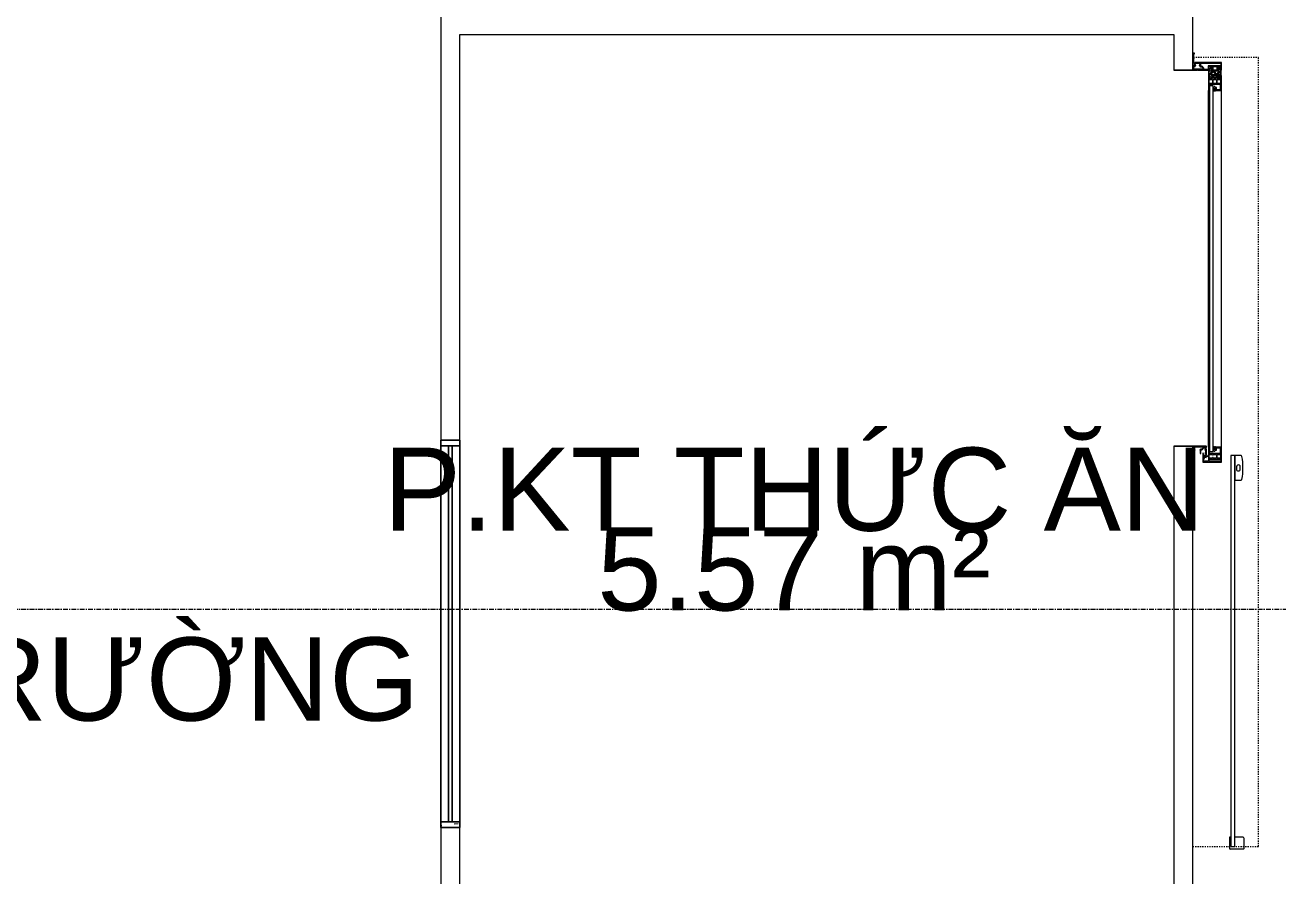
# Model space of a CAD drawing. Header units: millimetres. Extents: x -22227 to 20164, y 15335 to 61747.
# Drawn here: x -17065 to -13732, y 50728 to 52992 of the extents above; entities that cross this region are included whole.
import ezdxf

# ---------------------------------------------------------------- set-up
doc = ezdxf.new("R2010")
doc.units = ezdxf.units.MM
doc.linetypes.add('Dash', pattern=[6.35, 3.175, -3.175])
doc.linetypes.add('Grid Line', pattern=[22.225, 12.7, -3.175, 3.175, -3.175])
for name, color, linetype, lineweight in [('A-AREA-IDEN', 7, 'Continuous', 9), ('A-DETL-GENF', 7, 'Continuous', 5), ('A-GENM', 7, 'Continuous', 5), ('A-WALL', 7, 'Continuous', 9), ('S-GRID', 7, 'Continuous', 9)]:
    doc.layers.add(name, color=color, linetype=linetype, lineweight=lineweight)
for name, color, linetype, lineweight, true_color in [('A-DOOR', 5, 'Continuous', 9, 0x0000ff), ('A-DOOR-HDLN', 5, 'Dash', 9, 0x0000ff), ('A-GLAZ', 7, 'Continuous', 9, 0x00007f)]:
    doc.layers.add(name, color=color, linetype=linetype, lineweight=lineweight, true_color=true_color)
doc.styles.add('Arial_3', font='arial.ttf', dxfattribs={"height": 221})

# ---------------------------------------------------------------- blocks, each defined once
blk = doc.blocks.new('Automatic-Door_Single_Gilgen_SL-PSXP_Without-Side-Panel_On-Wall - Automatic-Door_Single_Gilgen_SL-PSXP_Without-Side-Panel_On-Wall-1196725-MẶT BẰNG BỐ TRÍ THIẾT BỊ')
at = {"layer": 'A-DETL-GENF', "lineweight": 9, "true_color": 0xe2e2e2, "transparency": 33554534}
h = blk.add_hatch(color=254, dxfattribs=at)
h.paths.add_polyline_path([(-500, -25), (-502, -30), (-502, -53.3), (-500, -60)])
h.paths.add_polyline_path([(-545, -25), (-518.5, -28), (-513, -28), (-500, -25)])
h = blk.add_hatch(color=254, dxfattribs=at)
h.paths.add_polyline_path([(500, -69), (501.6, -67), (502, -66), (502, -54.8), (500, -42.1), (500, -67)])
h.paths.add_polyline_path([(500, -25), (500, -32.9), (502.6, -29.5)])
h.paths.add_polyline_path([(500, -25), (504.5, -28), (510, -28)])
h.paths.add_polyline_path([(500, -25), (518.5, -28), (545, -25)])
h.paths.add_polyline_path([(510, -99.5), (512, -99.5), (510, -90.5)])
h.paths.add_polyline_path([(500, -101.5), (520.5, -101.5), (502, -99.5)])
h.paths.add_polyline_path([(500.5, -41.6), (502.5, -53.3), (502.5, -30)])
h.paths.add_polyline_path([(510.4, -84), (512, -99.5), (512, -66)])
h.paths.add_polyline_path([(518.5, -46.4), (518.5, -99.5), (520.5, -101.5), (520.5, -45)])
h = blk.add_hatch(color=254, dxfattribs=at)
h.paths.add_polyline_path([(-543, -101.5), (-503, -101.5), (-503, -99.5), (-534.5, -99.5)])
h.paths.add_polyline_path([(-543, -51.5), (-543, -101.5), (-540.5, -99.5), (-540.5, -68.5)])
h.paths.add_polyline_path([(-540.5, -66.5), (-534.5, -68.5), (-530.1, -66.5)])
h.paths.add_polyline_path([(-543, -51.5), (-540.5, -66.5), (-540.5, -53.5)])
h.paths.add_polyline_path([(-535.8, -51.5), (-525.2, -52.9), (-519, -51.5)])
h.paths.add_polyline_path([(-534.5, -99.5), (-532, -99), (-532, -90.2)])
h.paths.add_polyline_path([(-534.5, -68.5), (-534.5, -99.5), (-532, -79.6)])
h.paths.add_polyline_path([(-534.5, -68.5), (-532, -77.8), (-532, -69)])
h.paths.add_polyline_path([(-519.5, -68.5), (-503, -68.5), (-503, -66.5), (-522.9, -66.5)])
h.paths.add_polyline_path([(-522, -69), (-522, -77.8), (-519.5, -68.5)])
h.paths.add_polyline_path([(-532, -69), (-522, -69), (-528, -66.5)])
h.paths.add_polyline_path([(-519.5, -99.5), (-522, -90.2), (-522, -99)])
h.paths.add_polyline_path([(-522, -88.4), (-519.5, -99.5), (-519.5, -68.5), (-522, -79.6)])
h = blk.add_hatch(color=254, dxfattribs=at)
h.paths.add_polyline_path([(475, -90.2), (475, -88.4), (473, -90.2)])
h.paths.add_polyline_path([(477.5, -99.5), (477.5, -90.2), (475, -90.2), (475, -99)])
h.paths.add_polyline_path([(446, -101.5), (486, -101.5), (473, -99.5), (450, -99.5)])
h.paths.add_polyline_path([(477.5, -68.5), (475, -69), (475, -77.8), (477.5, -77.8)])
h.paths.add_polyline_path([(446, -66.5), (446, -68.5), (477.5, -68.5), (486, -66.5), (473, -66.5)])
h.paths.add_polyline_path([(462.5, -99.5), (465, -99), (465, -90.2)])
h.paths.add_polyline_path([(462.5, -68.5), (465, -77.8), (465, -69)])
h.paths.add_polyline_path([(462.5, -99.5), (465, -79.6), (462.5, -68.5)])
h.paths.add_polyline_path([(476.5, -85.1), (477.5, -90.2), (481.5, -88.4)])
h.paths.add_polyline_path([(476.5, -82.9), (481.5, -79.6), (477.5, -77.8)])
for points in [[(-519.5, -97.9), (-519.5, -99.5), (-503, -99.5), (-504.6, -97.9)], [(446, -84.7), (446, -99.5), (447.6, -97.9), (447.6, -87.9)]]:
    blk.add_hatch(color=254, dxfattribs=at).paths.add_polyline_path(points)
at = {"layer": 'A-DETL-GENF', "lineweight": 9, "true_color": 0xf8f8f8, "transparency": 33554534}
h = blk.add_hatch(color=7, dxfattribs=at)
h.paths.add_polyline_path([(480, -71.4), (484, -75.4), (484, -70.6)])
h.paths.add_polyline_path([(480, -96.6), (484, -97.4), (484, -92.6)])
h.paths.add_polyline_path([(486, -92.6), (488, -86.2), (488, -73.4), (486, -75.4)])
h.paths.add_polyline_path([(486, -101), (496.5, -101), (495.9, -99), (488, -99)])
at = {"layer": 'A-DETL-GENF', "lineweight": 9, "true_color": 0xe2e2e2, "transparency": 33554534}
h = blk.add_hatch(color=254, dxfattribs=at)
h.paths.add_polyline_path([(489.5, -67), (490.1, -69), (498, -69), (500, -67)])
h.paths.add_polyline_path([(498, -94.6), (500, -92.6), (500, -75.4), (498, -81.8)])
h.paths.add_polyline_path([(502, -70.6), (502, -75.4), (506, -74.6)])
h.paths.add_polyline_path([(502, -97.4), (506, -96.6), (502, -92.6)])
at = {"layer": 'A-DETL-GENF', "color": 253, "lineweight": 9, "true_color": 0xaaaaaa}
for p, q in [((-545, -25), (-545, -29.5)), ((-545, -29.5), (-543.6, -29.5)), ((-543.8, -28), (-543.8, -26.5)), ((-543.8, -26.5), (-541, -26.5)), ((-542.7, -28), (-543.8, -28)), ((-543.6, -29.5), (-542.7, -28)), ((-541, -26.5), (-541, -28)), ((-541, -28), (-532.6, -28)), ((-531.4, -28), (-518.5, -28)), ((-518.5, -29.7), (-520.1, -29.7)), ((-520.1, -29.7), (-519.5, -30.3)), ((-519.5, -30.3), (-513, -30.3)), ((-518.5, -28), (-518.5, -29.7)), ((-513, -30.3), (-513, -28)), ((-513, -28), (-511, -28)), ((-511, -28), (-511, -31.2)), ((-511, -31.2), (-509.5, -31.2)), ((-509.5, -31.2), (-509.5, -28)), ((510, -28), (510, -31.2)), ((510, -31.2), (511.5, -31.2)), ((511.5, -31.2), (511.5, -28)), ((511.5, -28), (513.5, -28)), ((513.1, -30.1), (512, -30.7)), ((512.2, -31.5), (512.2, -33.1)), ((512.2, -33.1), (513.2, -33.1)), ((514.1, -30.6), (513.1, -30.1)), ((513.2, -33.1), (513.2, -31.6)), ((513.2, -31.6), (518.8, -31.6)), ((513.5, -28), (513.5, -29.7)), ((513.5, -29.7), (514.1, -30.3)), ((514.1, -30.3), (519.5, -30.3)), ((518.3, -30.6), (514.1, -30.6)), ((519.1, -30.3), (518.3, -30.6)), ((518.5, -29.7), (518.5, -28)), ((518.5, -28), (531.4, -28)), ((520.1, -29.7), (518.5, -29.7)), ((519.5, -30.3), (520.1, -29.7)), ((532.6, -28), (541, -28)), ((541, -28), (541, -26.5)), ((541, -26.5), (543.8, -26.5)), ((543.8, -28), (542.7, -28)), ((542.7, -28), (543.6, -29.5)), ((543.6, -29.5), (545, -29.5)), ((543.8, -26.5), (543.8, -28)), ((545, -29.5), (545, -25)), ((-535.8, -51.5), (-543, -51.5)), ((-543, -51.5), (-543, -101.5)), ((-540.5, -66.5), (-540.5, -53.5)), ((-540.5, -53.5), (-534.5, -53.5)), ((-530.1, -66.5), (-540.5, -66.5)), ((-519, -51.5), (-535.8, -51.5)), ((-534.5, -53.5), (-534.5, -55.1)), ((-534.5, -55.1), (-531.6, -55.1)), ((-533, -54.1), (-533, -52.9)), ((-533, -52.9), (-525.2, -52.9)), ((-531.6, -54.1), (-533, -54.1)), ((-531.2, -55.1), (-532.9, -55.1)), ((-532.9, -55.1), (-532.9, -56.1)), ((-532.9, -56.1), (-530, -56.1)), ((-525.6, -53.1), (-532.6, -53.1)), ((-532.6, -53.1), (-532.6, -54.1)), ((-532.6, -54.1), (-531.2, -54.1)), ((-531.6, -55.1), (-531.6, -54.1)), ((-531.2, -54.1), (-531.2, -55.1)), ((-530.4, -54.1), (-527.8, -54.1)), ((-530.4, -55.1), (-530.4, -54.1)), ((-527.8, -55.1), (-530.4, -55.1)), ((-528.8, -65.7), (-530.1, -66.5)), ((-529.1, -56.1), (-530, -61.1)), ((-530, -61.1), (-527, -61.6)), ((-529.3, -60.6), (-528.5, -56.1)), ((-526.9, -61), (-529.3, -60.6)), ((-528, -65.7), (-528.8, -65.7)), ((-528.5, -56.1), (-526.1, -56.1)), ((-528, -66.5), (-528, -65.7)), ((-525, -66.5), (-528, -66.5)), ((-527.8, -54.1), (-527.8, -55.1)), ((-527, -61.6), (-527.7, -65.4)), ((-527.7, -65.4), (-526.9, -65.5)), ((-527, -55.1), (-527, -54.1)), ((-527, -54.1), (-525.6, -54.1)), ((-526.1, -55.1), (-527, -55.1)), ((-526.1, -56.1), (-526.9, -61)), ((-526.9, -65.5), (-525.3, -56.2)), ((-525.2, -54.1), (-526.7, -54.1)), ((-526.7, -54.1), (-526.7, -55.1)), ((-526.7, -55.1), (-525, -55.1)), ((-525.6, -54.1), (-525.6, -53.1)), ((-525.2, -52.9), (-525.2, -54.1)), ((-525, -55.1), (-519, -52.8)), ((-524.2, -65.7), (-525, -65.7)), ((-525, -65.7), (-525, -66.5)), ((-522.9, -66.5), (-524.2, -65.7)), ((-519, -57.9), (-523, -60.2)), ((-503, -66.5), (-522.9, -66.5)), ((-515.3, -45), (-520, -45)), ((-520, -45), (-520, -46.4)), ((-520, -46.4), (-510, -46.4)), ((-519, -52.8), (-519, -51.5)), ((-517, -57.9), (-519, -57.9)), ((-518.5, -60.1), (-518.5, -58.9)), ((-518.5, -58.9), (-517, -58.9)), ((-511, -60.1), (-518.5, -60.1)), ((-517, -58.9), (-517, -57.9)), ((-514.5, -44.7), (-515.3, -45)), ((-513.5, -44.7), (-514.5, -44.7)), ((-512.8, -45.2), (-513.5, -44.7)), ((-511, -45.2), (-512.8, -45.2)), ((-509.3, -57.9), (-512.5, -57.9)), ((-512.5, -57.9), (-512.5, -58.9)), ((-512.5, -58.9), (-511, -58.9)), ((-509.5, -43.8), (-511, -43.8)), ((-511, -43.8), (-511, -45.2)), ((-511, -58.9), (-511, -60.1)), ((-510, -46.4), (-510, -48.1)), ((-509.5, -45.2), (-509.5, -43.8)), ((-508.5, -45.2), (-509.5, -45.2)), ((-509.5, -60.5), (-509.5, -59.3)), ((-509.5, -59.3), (-502, -59.3)), ((-508, -60.5), (-509.5, -60.5)), ((-508.2, -57.3), (-509.3, -57.9)), ((-509, -50.6), (-505.8, -53.8)), ((-508.5, -48.6), (-508.5, -45.2)), ((-504.5, -53), (-508.2, -49.3)), ((-502, -57.3), (-508.2, -57.3)), ((-508, -61.5), (-508, -60.5)), ((-502, -53.3), (-503.8, -53.3)), ((-502, -60.5), (-503.5, -60.5)), ((-503.5, -60.5), (-503.5, -61.5)), ((-503.5, -61.5), (-501.5, -61.5)), ((-503.3, -54.8), (-502, -54.8)), ((-503, -68.5), (-503, -66.5)), ((-502, -54.8), (-502, -57.3)), ((-502, -59.3), (-502, -60.5)), ((486, -66.5), (446, -66.5)), ((446, -66.5), (446, -68.5)), ((486, -70.6), (486, -66.5)), ((500, -34.1), (500, -36.9)), ((500, -38.1), (500, -40.9)), ((502, -54.8), (503.8, -54.8)), ((512, -66), (502, -66)), ((504.3, -53.3), (502.5, -53.3)), ((508.7, -49.3), (505, -53)), ((506.3, -53.8), (509.5, -50.6)), ((510, -45.2), (509, -45.2)), ((509, -45.2), (509, -48.6)), ((511.5, -43.8), (510, -43.8)), ((510, -43.8), (510, -45.2)), ((510.5, -48.1), (510.5, -46.4)), ((510.5, -46.4), (518.5, -46.4)), ((511.5, -45.2), (511.5, -43.8)), ((513.4, -45.2), (511.5, -45.2)), ((512, -44.5), (513.1, -45.1)), ((513.2, -42.1), (512.2, -42.1)), ((512.2, -42.1), (512.2, -43.7)), ((513.1, -45.1), (514.1, -44.6)), ((513.2, -43.6), (513.2, -42.1)), ((518.8, -43.6), (513.2, -43.6)), ((514, -44.7), (513.4, -45.2)), ((515, -44.7), (514, -44.7)), ((514.1, -44.6), (518.3, -44.6)), ((515.7, -45), (515, -44.7)), ((520.5, -45), (515.7, -45)), ((518.3, -44.6), (519.1, -44.9)), ((-540.5, -99.5), (-540.5, -68.5)), ((-540.5, -68.5), (-534.5, -68.5)), ((-534.5, -99.5), (-540.5, -99.5)), ((-534.5, -68.5), (-534.5, -99.5)), ((-532, -77.8), (-532, -69)), ((-532, -69), (-522, -69)), ((-530.5, -77.8), (-532, -77.8)), ((-532, -88.4), (-532, -79.6)), ((-532, -79.6), (-530.5, -79.6)), ((-522, -88.4), (-532, -88.4)), ((-532, -99), (-532, -90.2)), ((-532, -90.2), (-522, -90.2)), ((-522, -99), (-532, -99)), ((-530.5, -79.6), (-530.5, -77.8)), ((-522, -77.8), (-523.5, -77.8)), ((-523.5, -77.8), (-523.5, -79.6)), ((-523.5, -79.6), (-522, -79.6)), ((-522, -69), (-522, -77.8)), ((-522, -79.6), (-522, -88.4)), ((-522, -90.2), (-522, -99)), ((-519.5, -99.5), (-519.5, -68.5)), ((-519.5, -68.5), (-503, -68.5)), ((-504.6, -97.9), (-519.5, -97.9)), ((-519.5, -97.9), (-519.5, -99.5)), ((-519.5, -99.5), (-503, -99.5)), ((-503, -99.5), (-519.5, -99.5)), ((-503, -68.5), (-518.3, -68.5)), ((-518.3, -68.5), (-518.3, -69.5)), ((-518.3, -69.5), (-501.8, -69.5)), ((-513.4, -82.2), (-513.4, -83.5)), ((-510.9, -79.5), (-511.9, -79.5)), ((-510.9, -82.3), (-510.9, -79.5)), ((-507.6, -82.3), (-510.9, -82.3)), ((-509.1, -84.7), (-510.7, -84.7)), ((-510.7, -84.7), (-510.7, -87.9)), ((-510.7, -87.9), (-504.6, -87.9)), ((-509.1, -86.3), (-509.1, -84.7)), ((-504.6, -86.3), (-509.1, -86.3)), ((-506.3, -79.5), (-507.6, -82.3)), ((-504.8, -79.5), (-506.3, -79.5)), ((-506.2, -82.6), (-504.8, -79.5)), ((-503.4, -82.6), (-506.2, -82.6)), ((-503, -84.7), (-504.6, -84.7)), ((-504.6, -84.7), (-504.6, -86.3)), ((-504.6, -87.9), (-504.6, -97.9)), ((-502.1, -79.5), (-503.4, -82.6)), ((-502, -66.9), (-503, -66.9)), ((-503, -66.9), (-503, -68.5)), ((-503, -99.5), (-503, -84.7)), ((-503, -84.7), (-503, -86.7)), ((-503, -101.5), (-503, -99.5)), ((-500.4, -79.5), (-502.1, -79.5)), ((-501.8, -69.5), (-502, -66.9)), ((445.1, -79.5), (443.4, -79.5)), ((445, -66.9), (444.8, -69.5)), ((444.8, -69.5), (461.3, -69.5)), ((446, -66.9), (445, -66.9)), ((446.4, -82.6), (445.1, -79.5)), ((446, -68.5), (446, -66.9)), ((461.3, -68.5), (446, -68.5)), ((446, -68.5), (462.5, -68.5)), ((447.6, -84.7), (446, -84.7)), ((446, -84.7), (446, -99.5)), ((446, -86.7), (446, -84.7)), ((446, -99.5), (462.5, -99.5)), ((448, -99.5), (446, -99.5)), ((446, -99.5), (446, -101.5)), ((449.2, -82.6), (446.4, -82.6)), ((447.6, -86.3), (447.6, -84.7)), ((452.1, -86.3), (447.6, -86.3)), ((447.6, -97.9), (447.6, -87.9)), ((447.6, -87.9), (453.7, -87.9)), ((462.5, -97.9), (447.6, -97.9)), ((449.3, -79.5), (447.8, -79.5)), ((447.8, -79.5), (449.2, -82.6)), ((450, -99.5), (448, -99.5)), ((450.6, -82.3), (449.3, -79.5)), ((462.5, -99.5), (450, -99.5)), ((453.9, -82.3), (450.6, -82.3)), ((453.7, -84.7), (452.1, -84.7)), ((452.1, -84.7), (452.1, -86.3)), ((453.7, -87.9), (453.7, -84.7)), ((454.9, -79.5), (453.9, -79.5)), ((453.9, -79.5), (453.9, -82.3)), ((456.4, -83.5), (456.4, -82.2)), ((461.3, -69.5), (461.3, -68.5)), ((462.5, -68.5), (462.5, -99.5)), ((462.5, -99.5), (462.5, -97.9)), ((465, -77.8), (465, -69)), ((465, -69), (475, -69)), ((475, -77.8), (465, -77.8)), ((465, -79.6), (475, -79.6)), ((465, -88.4), (465, -79.6)), ((475, -88.4), (465, -88.4)), ((465, -99), (465, -90.2)), ((465, -90.2), (475, -90.2)), ((475, -99), (465, -99)), ((475, -69), (475, -77.8)), ((475, -79.6), (475, -88.4)), ((475, -90.2), (475, -99)), ((476.5, -85.1), (476.5, -82.9)), ((476.5, -82.9), (480.8, -82.9)), ((480.8, -85.1), (476.5, -85.1)), ((477.5, -77.8), (477.5, -68.5)), ((477.5, -68.5), (484, -68.5)), ((484, -77.8), (477.5, -77.8)), ((477.5, -99.5), (477.5, -90.2)), ((477.5, -90.2), (484, -90.2)), ((484, -99.5), (477.5, -99.5)), ((483.2, -69.6), (480, -71.4)), ((480, -71.4), (480, -74.6)), ((480, -74.6), (483.2, -76.4)), ((483.2, -91.6), (480, -93.4)), ((480, -93.4), (480, -96.6)), ((480, -96.6), (483.2, -98.4)), ((480.8, -82.9), (481.5, -82.6)), ((481.5, -85.4), (480.8, -85.1)), ((481.5, -82.6), (481.5, -79.6)), ((481.5, -79.6), (484, -79.6)), ((481.5, -88.4), (481.5, -85.4)), ((484, -88.4), (481.5, -88.4)), ((484, -70.6), (483.9, -69.8)), ((483.9, -76.2), (484, -75.4)), ((484, -92.6), (483.9, -91.8)), ((483.9, -98.2), (484, -97.4)), ((484, -68.5), (484, -70.6)), ((486, -70.6), (484, -70.6)), ((484, -70.6), (486, -70.6)), ((484, -75.4), (486, -75.4)), ((486, -75.4), (484, -75.4)), ((484, -75.4), (484, -77.8)), ((484, -79.6), (484, -81.6)), ((484, -81.6), (486, -81.6)), ((486, -86.4), (484, -86.4)), ((484, -86.4), (484, -88.4)), ((484, -90.2), (484, -92.6)), ((486, -92.6), (484, -92.6)), ((484, -92.6), (486, -92.6)), ((484, -97.4), (486, -97.4)), ((486, -97.4), (484, -97.4)), ((484, -97.4), (484, -99.5)), ((486, -67), (486, -70.6)), ((487.5, -67), (486, -67)), ((486, -75.4), (486, -92.6)), ((486, -81.6), (486, -75.4)), ((486, -92.6), (486, -86.4)), ((486, -97.4), (486, -101)), ((486, -101.5), (486, -97.4)), ((488, -86.2), (488, -73.4)), ((488, -73.4), (494.8, -78.1)), ((494.9, -80.5), (488, -86.2)), ((488, -99), (488, -92.5)), ((488, -92.5), (494.5, -97.1)), ((495.9, -99), (488, -99)), ((488.5, -69), (488.5, -68)), ((489.6, -86.9), (495.8, -81.6)), ((495.4, -95.8), (489.8, -91.9)), ((496.4, -81.1), (490.2, -86.4)), ((490.4, -91.1), (494.9, -94.3)), ((490.6, -72.1), (496.2, -76.1)), ((495.6, -76.9), (491.1, -73.7)), ((491.1, -87.5), (498, -81.8)), ((498, -94.6), (491.2, -89.9)), ((498, -75.5), (491.5, -70.9)), ((498, -69), (498, -75.5)), ((500, -70.6), (502, -70.6)), ((502, -70.6), (500, -70.6)), ((502, -75.4), (500, -75.4)), ((500, -75.4), (502, -75.4)), ((500, -79), (510, -79)), ((510, -89), (500, -89)), ((500, -92.6), (502, -92.6)), ((502, -92.6), (500, -92.6)), ((502, -97.4), (500, -97.4)), ((500, -97.4), (500, -101.5)), ((500, -101), (500, -97.4)), ((500, -97.4), (502, -97.4)), ((502, -70.6), (502, -67.5)), ((502, -67.5), (510, -67.5)), ((502, -77.5), (502, -75.4)), ((510, -77.5), (502, -77.5)), ((502, -92.6), (502, -90.5)), ((502, -90.5), (510, -90.5)), ((502, -99.5), (502, -97.4)), ((506, -71.4), (502.8, -69.6)), ((502.8, -76.4), (506, -74.6)), ((506, -93.4), (502.8, -91.6)), ((502.8, -98.4), (506, -96.6)), ((506, -74.6), (506, -71.4)), ((506, -96.6), (506, -93.4)), ((510, -67.5), (510, -72)), ((510, -73), (510, -77.5)), ((510, -79), (510, -83.5)), ((510, -84.5), (510, -89)), ((518.5, -99.5), (512, -99.5)), ((-1572, -159.7), (-1572, -124.4)), ((-1541.3, -122.5), (-1570.1, -122.5)), ((-1540, -126.5), (-1565, -126.5)), ((-1565, -126.5), (-1565, -136.5)), ((-1540, -126.5), (-1540, -123.8)), ((-543, -101.5), (-503, -101.5)), ((446, -101.5), (486, -101.5)), ((486, -101), (496.5, -101)), ((498.5, -101), (500, -101)), ((-1570.2, -161.5), (-1543.9, -161.5)), ((-1565, -136.5), (-1540, -136.5)), ((-1540, -157.6), (-1540, -136.5)), ((-591, -138.8), (-591, -153.8)), ((-527.3, -136.5), (-588.7, -136.5)), ((-555.1, -141.2), (-560.9, -141.2)), ((-560.9, -151.4), (-555.1, -151.4)), ((-525, -153.8), (-525, -138.8))]:
    blk.add_line(p, q, dxfattribs=at)
at = {"layer": 'A-DETL-GENF', "color": 9, "lineweight": 9, "true_color": 0xc0c0c0}
for p, q in [((-500, -25), (-545, -25)), ((-509.5, -28), (-504, -28)), ((-502, -30), (-502, -53.3)), ((-500, -60), (-500, -25)), ((500, -25), (500, -32.9)), ((545, -25), (500, -25)), ((502.5, -53.3), (502.5, -30)), ((504.5, -28), (510, -28)), ((518.8, -31.6), (518.8, -43.6)), ((520.5, -30.3), (519.1, -30.3)), ((520.5, -44.9), (520.5, -30.3)), ((-523, -60.2), (-523, -61.5)), ((-523, -61.5), (-508, -61.5)), ((500, -42.1), (500, -70.6)), ((502, -66), (502, -54.8)), ((512, -99.5), (512, -66)), ((518.5, -46.4), (518.5, -99.5)), ((519.1, -44.9), (520.5, -44.9)), ((520.5, -101.5), (520.5, -45)), ((500, -67), (489.5, -67)), ((490.1, -69), (498, -69)), ((498, -81.8), (498, -94.6)), ((500, -70.6), (500, -67)), ((500, -75.4), (500, -79)), ((500, -92.6), (500, -75.4)), ((500, -89), (500, -92.6)), ((510, -99.5), (502, -99.5)), ((510, -90.5), (510, -99.5)), ((500, -101.5), (520.5, -101.5))]:
    blk.add_line(p, q, dxfattribs=at)
at = {"layer": 'A-DETL-GENF', "color": 253, "lineweight": 9, "true_color": 0xaaaaaa}
for centre, radius, start, end in [((-532, -28), 0.583, 120, 180), ((-532, -28), 0.583, 360, 30), ((-504, -30), 2, 15, 75), ((499.9, -33.5), 0.6, 283.572, 62.532), ((504.5, -30), 2, 105, 165), ((512.8, -30.9), 0.89, 166.515, 223.485), ((532, -28), 0.583, 150, 180), ((532, -28), 0.583, 0, 60), ((-529.6, -56.1), 0.462, 350.1069, 184.8121), ((-526.1, -56), 0.9, 350.1069, 90), ((-506.5, -48.1), 3.5, 180, 225), ((-507.5, -48.6), 1, 180, 225), ((-503.3, -51.3), 3.5, 225, 270), ((-503.8, -52.3), 1, 225, 270), ((-501.5, -60), 1.5, 269.963, 360), ((499.7, -37.5), 0.649, 296.1361, 63.8639), ((499.9, -41.5), 0.595, 21.3635, 78.3329), ((499.9, -41.5), 0.595, 295.9095, 338.6365), ((503.8, -51.3), 3.5, 270, 315), ((504.3, -52.3), 1, 270, 315), ((508, -48.6), 1, 315, 360), ((507, -48.1), 3.5, 315, 360), ((512.8, -44.3), 0.859, 136.366, 191.634), ((-514.5, -79.8), 2.6, 293.5555, 6.4445), ((-511.2, -88.8), 5.7, 32.026, 113.4067), ((-504.4, -86.1), 1.99, 45.6086, 168.3854), ((-504.2, -84.4), 2.66, 297.6074, 356.9914), ((-486.8, -85.3), 14.8, 157.0086, 176.9914), ((429.8, -85.3), 14.8, 3.0086, 22.9914), ((447.2, -84.4), 2.66, 183.0086, 242.3926), ((447.4, -86.1), 1.99, 11.6146, 134.3914), ((454.2, -88.8), 5.7, 66.5933, 147.974), ((457.5, -79.8), 2.6, 173.5555, 246.4445), ((483.4, -70), 0.492, 21.228, 120), ((483.4, -76), 0.492, 240, 338.772), ((483.4, -92), 0.492, 21.228, 120), ((483.4, -98), 0.492, 240, 338.772), ((487.5, -68), 1, 0, 90), ((491.6, -89.3), 3.19, 129.6938, 235), ((489.5, -68), 1, 90, 180.8516), ((493.5, -68), 5, 179.6191, 235), ((494.5, -68.7), 6, 182.1335, 235), ((492.1, -88.7), 3, 130, 235), ((493.5, -68), 3.5, 195.7816, 235), ((492.1, -88.7), 1.5, 130, 235), ((492.5, -100), 3.5, 15.7816, 55), ((493.9, -79.3), 1.5, 310, 55), ((491.5, -99.3), 6, 353.8982, 55), ((492.3, -100.1), 5.21, 0.8516, 53.7675), ((493.9, -79.3), 3, 310, 55), ((494.5, -78.5), 3, 357.0324, 55), ((494.5, -78.8), 3, 310, 2.9676), ((496.5, -100), 1, 270, 0.8516), ((498.5, -100), 1, 173.8982, 270), ((503, -70.5), 0.96, 96.7207, 184.9304), ((502.9, -75.6), 0.878, 169.7528, 268.7052), ((502.9, -92.5), 0.943, 95.651, 186.2156), ((502.9, -97.5), 0.952, 174.7622, 263.7496), ((509.8, -72.5), 0.536, 291.2507, 68.7493), ((509.9, -84), 0.52, 29.5995, 73.9988), ((509.9, -84), 0.52, 286.0012, 330.4005), ((-1570.1, -124.4), 1.93, 90, 180), ((-1541.3, -123.8), 1.33, 0, 90), ((-1570.2, -159.7), 1.78, 180, 270), ((-1543.9, -157.6), 3.92, 270, 0), ((-588.7, -138.8), 2.26, 90, 180), ((-587.3, -152.3), 3.96, 201.5692, 248.4308), ((-558, 30.7), 189.2, 260.6405, 279.3595), ((-560.9, -146.3), 5.1, 90, 270), ((-555.1, -146.3), 5.1, 270, 90), ((-527.3, -138.8), 2.26, 0, 90), ((-528.7, -152.3), 3.96, 291.5692, 338.4308)]:
    blk.add_arc(centre, radius, start, end, dxfattribs=at)
at = {"layer": 'A-DETL-GENF', "color": 9, "lineweight": 9, "true_color": 0xc0c0c0}
for centre, radius, start, end in [((-532, -28), 0.583, 90, 120), ((-532, -28), 0.583, 30, 60), ((-504, -30), 2, 75, 90), ((-504, -30), 2, 360, 15), ((499.9, -33.5), 0.6, 62.532, 76.428), ((504.5, -30), 2, 165, 180), ((504.5, -30), 2, 90, 105), ((532, -28), 0.583, 120, 150), ((532, -28), 0.583, 75, 90), ((532, -28), 0.583, 60, 75), ((499.9, -41.5), 0.595, 281.6671, 295.9095), ((499.9, -41.5), 0.595, 338.6365, 21.3635), ((509.9, -84), 0.52, 330.4005, 29.5995)]:
    blk.add_arc(centre, radius, start, end, dxfattribs=at)
at = {"layer": 'A-DETL-GENF', "color": 254, "lineweight": 9, "true_color": 0xcdcdcd}
for centre, start, end in [((-532, -28), 60, 90), ((532, -28), 90, 120)]:
    blk.add_arc(centre, 0.583, start, end, dxfattribs=at)
at = {"layer": 'A-DOOR-HDLN', "color": 161, "true_color": 0xaaaaff}
for p, q in [((-1565, -25), (-1565, -200)), ((535, -26.9), (535, -200)), ((-1565, -200), (535, -200))]:
    blk.add_line(p, q, dxfattribs=at)
at = {"layer": 'A-GENM', "color": 253, "lineweight": 9, "true_color": 0xaaaaaa}
for p, q in [((-503, -66.5), (446, -66.5)), ((458.5, -69.5), (-514.5, -69.5)), ((-514.5, -69.5), (-514.5, -79.5)), ((-514.5, -79.5), (458.5, -79.5)), ((458.5, -79.5), (458.5, -69.5)), ((-525, -126.5), (-1565, -126.5)), ((-1565, -126.5), (-1565, -136.5)), ((-525, -136.5), (-525, -126.5)), ((-503, -101.5), (446, -101.5)), ((-1565, -136.5), (-525, -136.5))]:
    blk.add_line(p, q, dxfattribs=at)
blk = doc.blocks.new('AK_OViewTuongPanel - 1000x1200-V25-MẶT BẰNG BỐ TRÍ THIẾT BỊ')
at = {"layer": 'A-GLAZ', "true_color": 0xaaaaaa}
h = blk.add_hatch(dxfattribs=at)
h.set_pattern_fill('FP_8', color=253, style=0, pattern_type=2)
h.set_pattern_definition([(127.5, (51372.28, 15933.59), (-166.40024, -5.44026), [11.4, -119.868, 11.4, -135.412, -140.335]), (127.5, (51372.28, 15933.59), (-166.40024, -5.44026), [-278.079, 11.4, -128.935]), (97.5, (51372.28, 15933.6), (-243.7204, 152.83765), [11.4, -59.416, 11.4, -106.914, -45.339]), (97.5, (51372.28, 15933.6), (-243.7204, 152.83765), [-189.128, 11.4, -33.939]), (57.5, (51372.28, 15827.37), (-0.48855, 268.9374), [11.4, -31.78, 11.4, -144.048, -202.946]), (57.5, (51372.28, 15827.37), (-0.48855, 268.9374), [-198.628, 11.4, -191.546]), (47.5, (51372.28, 15827.37), (-75.7959, 259.6092), [11.4, -10.19, 11.4, -90.505, -116.586]), (47.5, (51372.28, 15827.37), (-75.7959, 259.6092), [-123.495, 11.4, -105.186])])
h.paths.add_polyline_path([(515, -25), (515, 25), (500, 25), (500, -25)])
h.paths.add_polyline_path([(-500, -25), (-500, 25), (-515, 25), (-515, -25)])
at = {"layer": 'A-GLAZ', "color": 254, "true_color": 0xe0e0ef}
for p, q in [((-515, 25), (-500, 25)), ((-500, 25), (-500, 5)), ((500, 25), (515, 25)), ((500, 5), (500, 25)), ((-500, -25), (-515, -25)), ((-500, -5), (-500, -25)), ((500, -25), (500, -5)), ((515, -25), (500, -25))]:
    blk.add_line(p, q, dxfattribs=at)
at = {"layer": 'A-GLAZ', "color": 7, "true_color": 0xececf5}
for p, q in [((-515, -25), (-515, 25)), ((-500, -5), (-500, 5)), ((-500, 5), (-500, -5)), ((500, 5), (500, -5)), ((500, -5), (500, 5)), ((515, 25), (515, -25))]:
    blk.add_line(p, q, dxfattribs=at)
at = {"layer": 'A-GLAZ', "color": 9, "true_color": 0xaaaad4}
for p, q in [((-515, 25), (-515, -25)), ((-500, 25), (-515, 25)), ((500, 25), (-500, 25)), ((-500, -25), (-500, 25)), ((500, 5), (-500, 5)), ((-500, 5), (-500, -5)), ((515, 25), (500, 25)), ((500, 25), (500, -25)), ((500, -5), (500, 5)), ((515, -25), (515, 25)), ((-515, -25), (-500, -25)), ((-500, -5), (500, -5)), ((-500, -25), (500, -25)), ((500, -25), (515, -25))]:
    blk.add_line(p, q, dxfattribs=at)
at = {"layer": 'A-GLAZ', "color": 254, "true_color": 0xcccce5}
for p, q in [((-500, 25), (500, 25)), ((-500, 5), (500, 5)), ((500, -5), (-500, -5)), ((500, -25), (-500, -25))]:
    blk.add_line(p, q, dxfattribs=at)
blk = doc.blocks.new('AK-SGS-M3-A_rvt-1-MẶT BẰNG BỐ TRÍ THIẾT BỊ')
at = {"layer": 'A-WALL', "color": 253, "true_color": 0xaaaaaa}
for p, q in [((-15958.6, 54176.9), (-15958.6, 51887.3)), ((-13958.6, 52916.9), (-13958.6, 53346.9)), ((-15908.6, 51887.3), (-15908.6, 52966.9)), ((-15908.6, 52966.9), (-14008.6, 52966.9)), ((-14008.6, 52966.9), (-14008.6, 52871.9)), ((-14008.6, 52871.9), (-13958.6, 52871.9)), ((-14008.6, 51871.9), (-14008.6, 50186.9)), ((-13958.6, 51871.9), (-14008.6, 51871.9)), ((-13958.6, 49866.9), (-13958.6, 51826.9)), ((-15958.6, 50857.3), (-15958.6, 48436.9)), ((-15908.6, 49866.9), (-15908.6, 50857.3))]:
    blk.add_line(p, q, dxfattribs=at)
at = {"layer": 'A-WALL', "color": 254, "true_color": 0xcccccc}
for p, q in [((-13958.6, 52916.9), (-13958.6, 53346.9)), ((-15958.6, 53166.9), (-15958.6, 51887.3)), ((-15908.6, 51887.3), (-15908.6, 52966.9)), ((-15908.6, 52966.9), (-14008.6, 52966.9)), ((-14008.6, 52966.9), (-14008.6, 52871.9)), ((-13958.6, 52871.9), (-14008.6, 52871.9)), ((-15958.6, 50872.3), (-15958.6, 51872.3)), ((-15908.6, 51872.3), (-15908.6, 50872.3)), ((-14008.6, 51871.9), (-14008.6, 50186.9)), ((-14008.6, 51871.9), (-13958.6, 51871.9)), ((-13958.6, 49866.9), (-13958.6, 51826.9)), ((-15958.6, 50857.3), (-15958.6, 48436.9)), ((-15908.6, 49866.9), (-15908.6, 50857.3))]:
    blk.add_line(p, q, dxfattribs=at)
at = {"layer": 'A-WALL', "color": 9, "true_color": 0xc0c0c0}
for p, q in [((-13958.6, 52871.9), (-13958.6, 52916.9)), ((-13958.6, 51826.9), (-13958.6, 51871.9))]:
    blk.add_line(p, q, dxfattribs=at)
at = {"layer": 'A-WALL', "color": 254, "true_color": 0xd4d4d4}
for p, q in [((-13958.6, 52871.9), (-13958.6, 52916.9)), ((-13958.6, 51826.9), (-13958.6, 51871.9))]:
    blk.add_line(p, q, dxfattribs=at)
at = {"layer": 'A-WALL', "color": 254, "true_color": 0xe0e0e0}
for p, q in [((-15958.6, 51887.3), (-15908.6, 51887.3)), ((-15958.6, 51872.3), (-15958.6, 51887.3)), ((-15958.6, 51872.3), (-15958.6, 50872.3)), ((-15908.6, 51887.3), (-15908.6, 51872.3)), ((-15908.6, 50872.3), (-15908.6, 51872.3)), ((-15958.6, 50857.3), (-15958.6, 50872.3)), ((-15908.6, 50872.3), (-15908.6, 50857.3)), ((-15908.6, 50857.3), (-15958.6, 50857.3))]:
    blk.add_line(p, q, dxfattribs=at)
at = {"layer": 'A-WALL', "color": 7, "true_color": 0xececec}
for p, q in [((-15958.6, 51887.3), (-15958.6, 51872.3)), ((-15958.6, 51887.3), (-15908.6, 51887.3)), ((-15908.6, 51872.3), (-15908.6, 51887.3)), ((-15958.6, 50872.3), (-15958.6, 50857.3)), ((-15908.6, 50857.3), (-15908.6, 50872.3)), ((-15908.6, 50857.3), (-15958.6, 50857.3))]:
    blk.add_line(p, q, dxfattribs=at)
at = {"layer": 'A-DOOR', "color": 9, "lineweight": 9, "true_color": 0xaaaad4, "rotation": 89.99999999999993}
blk.add_blockref('Automatic-Door_Single_Gilgen_SL-PSXP_Without-Side-Panel_On-Wall - Automatic-Door_Single_Gilgen_SL-PSXP_Without-Side-Panel_On-Wall-1196725-MẶT BẰNG BỐ TRÍ THIẾT BỊ', (-13983.6, 52371.9), dxfattribs=at)
at = {"layer": 'A-GLAZ', "color": 9, "lineweight": 9, "true_color": 0xaaaad4, "rotation": 269.9999999999999}
blk.add_blockref('AK_OViewTuongPanel - 1000x1200-V25-MẶT BẰNG BỐ TRÍ THIẾT BỊ', (-15933.6, 51372.3), dxfattribs=at)

msp = doc.modelspace()

# ---------------------------------------------------------------- linework, layer by layer
at = {"layer": 'S-GRID', "linetype": 'Grid Line'}
msp.add_line((20164.4, 51436.9), (-21036.6, 51436.9), dxfattribs=at)

# ---------------------------------------------------------------- block references
at = {"lineweight": 5}
msp.add_blockref('AK-SGS-M3-A_rvt-1-MẶT BẰNG BỐ TRÍ THIẾT BỊ', (0, 0), dxfattribs=at)

# ---------------------------------------------------------------- texts
at = {"layer": 'A-AREA-IDEN', "char_height": 221, "line_spacing_factor": 0.936439, "style": 'Arial_3'}
for s, insert, width, attachment_point in [('\\pxqc,t9.76923,19.53846,29.30769,39.07692,48.84615,58.61538,68.38462,78.15385,87.92308,97.69231,107.46154,117.23077,127,136.76923,146.53846,156.30769,166.07692,175.84615,185.61538,195.38462,205.15385,214.92308,224.69231,234.46154,244.23077,254,263.76923,273.53846,283.30769,293.07692,302.84615,312.61538;{P.KT THỨC ĂN}', (-15018.9, 51643.6), 2147.1, 8), ('\\pxqc,t9.76923,19.53846,29.30769,39.07692,48.84615,58.61538,68.38462,78.15385,87.92308,97.69231,107.46154,117.23077,127,136.76923,146.53846,156.30769,166.07692,175.84615,185.61538,195.38462,205.15385,214.92308,224.69231,234.46154,244.23077,254,263.76923,273.53846,283.30769,293.07692,302.84615,312.61538;{5.57 m²}', (-15019.8, 51543.6), 1045.5, 5), ('\\pxqc,t9.76923,19.53846,29.30769,39.07692,48.84615,58.61538,68.38462,78.15385,87.92308,97.69231,107.46154,117.23077,127,136.76923,146.53846,156.30769,166.07692,175.84615,185.61538,195.38462,205.15385,214.92308,224.69231,234.46154,244.23077,254,263.76923,273.53846,283.30769,293.07692,302.84615,312.61538;{P.CHUẨN BỊ MÔI TRƯỜNG}', (-17977.9, 51093), 3879.4, 8)]:
    msp.add_mtext(s, dxfattribs=dict(at, insert=insert, width=width, attachment_point=attachment_point))

doc.saveas('drawing.dxf')
